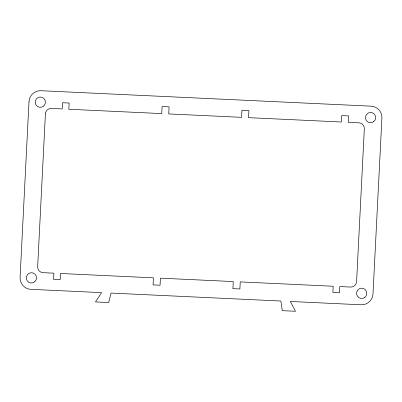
<?xml version="1.0" encoding="UTF-8"?>
<svg xmlns="http://www.w3.org/2000/svg" width="402" height="402" viewBox="0 0 402 402"><rect width="100%" height="100%" fill="white"/><g stroke="black" fill="none" stroke-linecap="round" stroke-linejoin="round"><path stroke-width="0.6" d="M28.999 101.646L20.1 277.345A11.477 11.331 -78.3 0 0 30.843 289.329L101.611 292.641L95.465 301.927L108.676 302.545L111.047 293.083L280.892 301.028L282.294 310.666L295.505 311.284L290.329 301.47L361.096 304.781A11.477 11.331 -78.3 0 0 373.001 293.852L381.9 118.153A11.477 11.331 -78.3 0 0 371.157 106.168L40.904 90.716A11.477 11.331 -78.3 0 0 28.999 101.646M45.406 113.897L37.667 266.677A5.739 5.668 -78.3 0 0 43.034 272.672L53.888 273.179L53.572 279.385L60.179 279.697L60.491 273.491L153.433 277.837L153.077 284.902L160.061 285.229L160.418 278.164L233.26 281.571L232.904 288.636L239.888 288.963L240.245 281.897L333.188 286.244L332.871 292.45L339.479 292.762L339.791 286.556L350.644 287.063A5.739 5.668 -78.3 0 0 356.594 281.596L364.333 128.816A5.739 5.668 -78.3 0 0 358.966 122.826L348.303 122.324L348.624 115.927L341.645 115.6L341.318 121.997L248.567 117.66L248.923 110.595L241.939 110.269L241.582 117.334L168.739 113.927L169.096 106.862L162.112 106.535L161.755 113.6L68.812 109.254L69.129 103.043L62.521 102.736L62.209 108.942L51.355 108.434A5.739 5.668 -78.3 0 0 45.406 113.897M364.84 297.354A5.166 5.1 -78.3 0 0 363.559 288.515A5.166 5.1 -78.3 0 0 356.629 294.093A5.166 5.1 -78.3 0 0 364.84 297.354M34.723 281.792A5.166 5.1 -78.3 0 0 33.14 273.003A5.166 5.1 -78.3 0 0 26.401 278.822A5.166 5.1 -78.3 0 0 34.723 281.792M43.597 106.118A5.166 5.1 -78.3 0 0 42.074 97.319A5.166 5.1 -78.3 0 0 35.296 103.093A5.166 5.1 -78.3 0 0 43.597 106.118M373.739 121.66A5.166 5.1 -78.3 0 0 372.463 112.816A5.166 5.1 -78.3 0 0 365.529 118.399A5.166 5.1 -78.3 0 0 373.739 121.66"/></g></svg>
